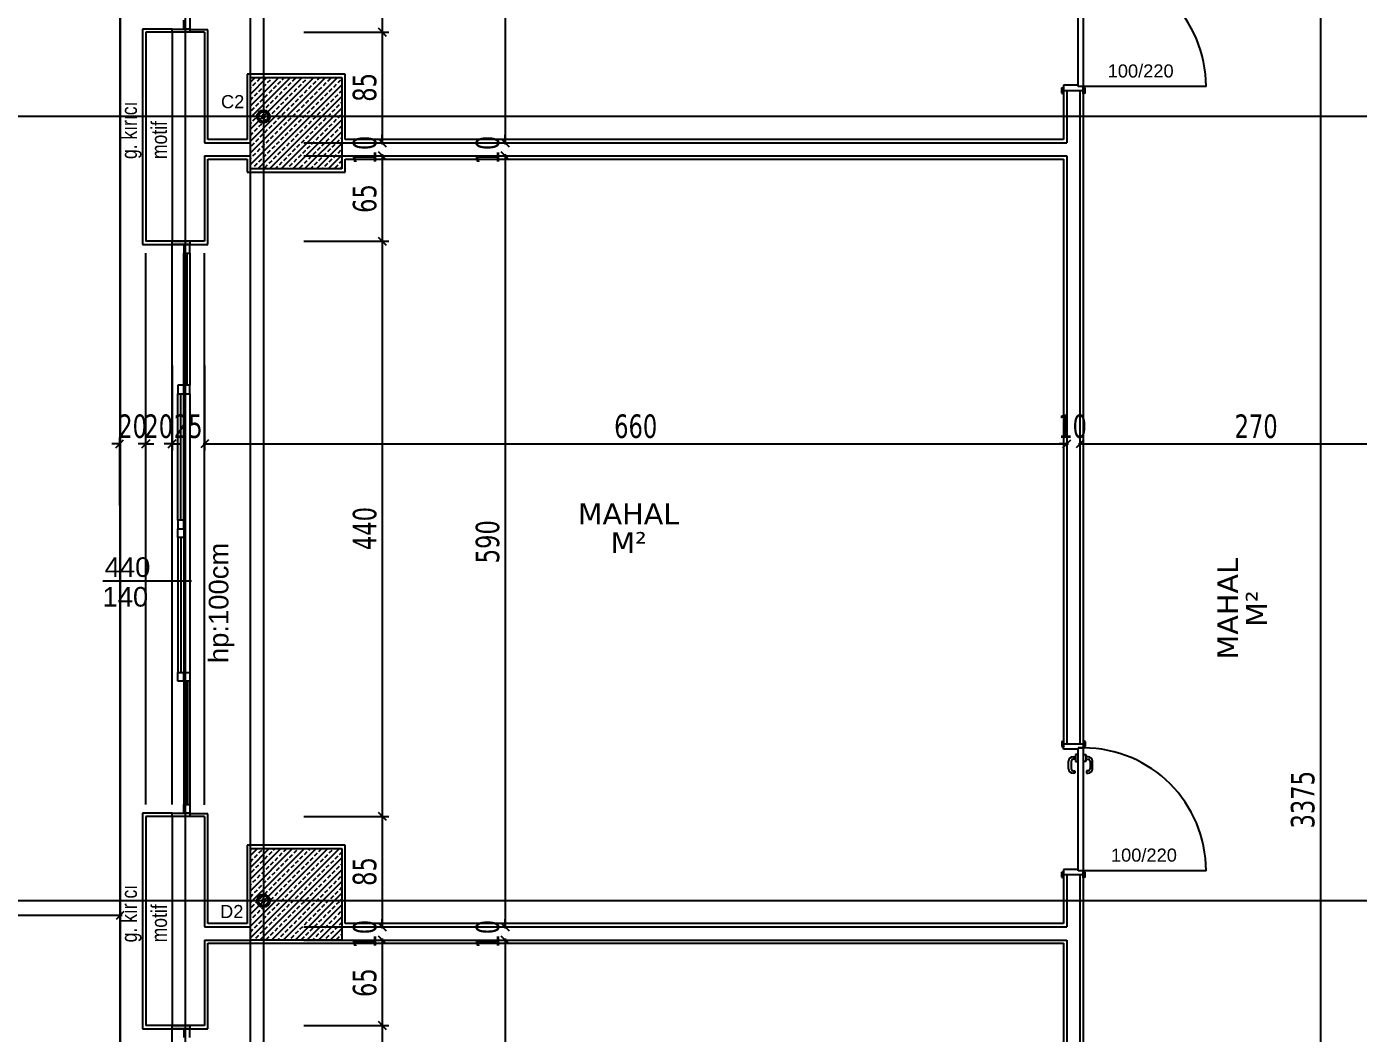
# Model space of a CAD drawing. Header units: millimetres. Extents: x 43168.9 to 43194.6, y -25545.1 to -25543.4.
# Drawn here: x 43176.2296 to 43176.4335, y -25544.2442 to -25544.0901 of the extents above; entities that cross this region are included whole.
import ezdxf
from ezdxf.enums import TextEntityAlignment as Align

# ---------------------------------------------------------------- set-up
doc = ezdxf.new("R2010")
doc.units = ezdxf.units.MM
doc.header["$LTSCALE"] = 200
for name, pattern in [('DASHDOT', [1, 0.5, -0.25, 0, -0.25]), ('DASHDOT2', [0.5, 0.25, -0.125, 0, -0.125]), ('HIDDEN2', [0.1875, 0.125, -0.0625])]:
    doc.linetypes.add(name, pattern=pattern)
for name, color, linetype in [('aks_sgh', 5, 'DASHDOT2'), ('cam_sgh', 1, 'Continuous'), ('dograma_sgh', 43, 'Continuous'), ('duv_sgh', 4, 'Continuous'), ('gor-4_sgh', 17, 'Continuous'), ('izd.tas.alt_sgh', 214, 'HIDDEN2'), ('kolon-b.a_sgh', 6, 'Continuous'), ('olcu-uyg_sgh', 193, 'Continuous'), ('olcuic_sgh', 183, 'Continuous'), ('poz_sgh', 12, 'Continuous'), ('siva_sgh', 145, 'Continuous'), ('tarama-betonarme_sgh', 223, 'Continuous'), ('yapi-yaklasma_sgh', 41, 'DASHDOT'), ('yazi-merdi_sgh', 9, 'Continuous')]:
    doc.layers.add(name, color=color, linetype=linetype)
doc.styles.add('1-200', font='arial.ttf', dxfattribs={"height": 60})
doc.styles.add('dim', font='VERDANA.TTF', dxfattribs={"width": 0.7})
doc.styles.add('text1', font='VERDANA.TTF')
doc.styles.add('text2', font='arial.ttf')

msp = doc.modelspace()

# ---------------------------------------------------------------- hatches: boundary and pattern name
h = msp.add_hatch(color=256)
edge = h.paths.add_edge_path()
edge.add_arc((43176.26588, -25544.10392), 0.001, 0, 360)
edge = h.paths.add_edge_path(flags=16)
edge.add_arc((43176.26588, -25544.10392), 0.00075, 0, 360)
h = msp.add_hatch(color=256)
edge = h.paths.add_edge_path()
edge.add_arc((43176.26588, -25544.22392), 0.001, 0, 360)
edge = h.paths.add_edge_path(flags=16)
edge.add_arc((43176.26588, -25544.22392), 0.00075, 0, 360)

# ---------------------------------------------------------------- linework, layer by layer
at = {"color": 0, "linetype": 'ByBlock', "lineweight": -2}
for p, q in [((43176.28347, -25544.0904), (43176.28467, -25544.0916)), ((43176.28467, -25544.0916), (43176.28347, -25544.0904)), ((43176.26608, -25544.10372), (43176.26568, -25544.10372)), ((43176.26568, -25544.10372), (43176.26568, -25544.10412)), ((43176.26568, -25544.10412), (43176.26608, -25544.10412)), ((43176.26595, -25544.10385), (43176.26581, -25544.10399)), ((43176.26595, -25544.10399), (43176.26581, -25544.10385)), ((43176.26608, -25544.10412), (43176.26608, -25544.10372)), ((43176.28347, -25544.10732), (43176.28467, -25544.10852)), ((43176.28347, -25544.10732), (43176.28467, -25544.10852)), ((43176.30228, -25544.10732), (43176.30348, -25544.10852)), ((43176.30228, -25544.10732), (43176.30348, -25544.10852)), ((43176.28467, -25544.11052), (43176.28347, -25544.10932)), ((43176.28467, -25544.11052), (43176.28347, -25544.10932)), ((43176.30348, -25544.11052), (43176.30228, -25544.10932)), ((43176.30348, -25544.11052), (43176.30228, -25544.10932)), ((43176.28347, -25544.1224), (43176.28467, -25544.1236)), ((43176.28467, -25544.1236), (43176.28347, -25544.1224)), ((43176.24328, -25544.1546), (43176.24448, -25544.1534)), ((43176.24848, -25544.1534), (43176.24728, -25544.1546)), ((43176.24728, -25544.1546), (43176.24848, -25544.1534)), ((43176.25248, -25544.1534), (43176.25128, -25544.1546)), ((43176.25128, -25544.1546), (43176.25248, -25544.1534)), ((43176.25748, -25544.1534), (43176.25628, -25544.1546)), ((43176.25748, -25544.1534), (43176.25628, -25544.1546)), ((43176.38828, -25544.1546), (43176.38948, -25544.1534)), ((43176.38828, -25544.1546), (43176.38948, -25544.1534)), ((43176.39148, -25544.1534), (43176.39028, -25544.1546)), ((43176.39148, -25544.1534), (43176.39028, -25544.1546)), ((43176.28347, -25544.2104), (43176.28467, -25544.2116)), ((43176.28467, -25544.2116), (43176.28347, -25544.2104)), ((43176.26608, -25544.22372), (43176.26568, -25544.22372)), ((43176.26568, -25544.22372), (43176.26568, -25544.22412)), ((43176.26568, -25544.22412), (43176.26608, -25544.22412)), ((43176.26595, -25544.22385), (43176.26581, -25544.22399)), ((43176.26595, -25544.22399), (43176.26581, -25544.22385)), ((43176.26608, -25544.22412), (43176.26608, -25544.22372)), ((43176.24338, -25544.22671), (43176.24458, -25544.22551)), ((43176.24338, -25544.22671), (43176.24458, -25544.22551)), ((43176.28347, -25544.22732), (43176.28467, -25544.22852)), ((43176.28347, -25544.22732), (43176.28467, -25544.22852)), ((43176.30228, -25544.22732), (43176.30348, -25544.22852)), ((43176.30228, -25544.22732), (43176.30348, -25544.22852)), ((43176.28467, -25544.23052), (43176.28347, -25544.22932)), ((43176.28467, -25544.23052), (43176.28347, -25544.22932)), ((43176.30348, -25544.23052), (43176.30228, -25544.22932)), ((43176.30348, -25544.23052), (43176.30228, -25544.22932)), ((43176.28347, -25544.2424), (43176.28467, -25544.2436)), ((43176.28467, -25544.2436), (43176.28347, -25544.2424))]:
    msp.add_line(p, q, dxfattribs=at)
at = {"color": 0, "linetype": 'Continuous', "lineweight": -2}
for centre, radius in [((43176.26588, -25544.10392), 0.001), ((43176.26588, -25544.10392), 0.00075), ((43176.26588, -25544.22392), 0.001), ((43176.26588, -25544.22392), 0.00075)]:
    msp.add_circle(centre, radius, dxfattribs=at)
at = {"layer": 'aks_sgh'}
for p, q in [((43176.25388, -25543.74092), (43176.25388, -25544.60992)), ((43176.26588, -25543.74092), (43176.26588, -25544.60992)), ((43176.98688, -25544.10392), (43176.18488, -25544.10392)), ((43176.98688, -25544.22392), (43176.18488, -25544.22392))]:
    msp.add_line(p, q, dxfattribs=at)
at = {"layer": 'cam_sgh'}
for p, q in [((43176.25419, -25544.145), (43176.25419, -25544.12482)), ((43176.25321, -25544.16567), (43176.25321, -25544.14633)), ((43176.25321, -25544.16833), (43176.25321, -25544.189)), ((43176.25419, -25544.19033), (43176.25419, -25544.20918))]:
    msp.add_line(p, q, dxfattribs=at)
at = {"layer": 'dograma_sgh'}
for p, q in [((43176.39058, -25544.09932), (43176.39058, -25544.08052)), ((43176.39138, -25544.08052), (43176.39138, -25544.09932)), ((43176.25188, -25544.091), (43176.25188, -25544.09051)), ((43176.25188, -25544.09051), (43176.25461, -25544.09051)), ((43176.2537, -25544.09051), (43176.2537, -25544.08918)), ((43176.25461, -25544.09051), (43176.2537, -25544.09051)), ((43176.25461, -25544.08918), (43176.25461, -25544.09051)), ((43176.25461, -25544.09051), (43176.25461, -25544.091)), ((43176.25461, -25544.091), (43176.25188, -25544.091)), ((43176.38808, -25544.09952), (43176.38838, -25544.09942)), ((43176.38808, -25544.10032), (43176.38808, -25544.09952)), ((43176.38808, -25544.10032), (43176.38838, -25544.10042)), ((43176.39058, -25544.09912), (43176.38838, -25544.09912)), ((43176.38838, -25544.09912), (43176.38838, -25544.09992)), ((43176.38838, -25544.10042), (43176.38838, -25544.09942)), ((43176.38838, -25544.09992), (43176.39138, -25544.09992)), ((43176.39058, -25544.09932), (43176.39058, -25544.09912)), ((43176.39138, -25544.09932), (43176.39058, -25544.09932)), ((43176.39108, -25544.09932), (43176.39058, -25544.09932)), ((43176.39138, -25544.09932), (43176.39108, -25544.09932)), ((43176.39138, -25544.09992), (43176.39138, -25544.09932)), ((43176.39168, -25544.09952), (43176.39138, -25544.09942)), ((43176.39138, -25544.10042), (43176.39138, -25544.09942)), ((43176.39168, -25544.10032), (43176.39138, -25544.10042)), ((43176.39168, -25544.10032), (43176.39168, -25544.09952)), ((43176.25188, -25544.12349), (43176.25188, -25544.123)), ((43176.25188, -25544.123), (43176.25461, -25544.123)), ((43176.25461, -25544.123), (43176.25461, -25544.12349)), ((43176.25461, -25544.12349), (43176.25188, -25544.12349)), ((43176.25461, -25544.12349), (43176.2537, -25544.12349)), ((43176.2537, -25544.12349), (43176.2537, -25544.12482)), ((43176.2537, -25544.12482), (43176.25461, -25544.12482)), ((43176.25461, -25544.12482), (43176.25461, -25544.12349)), ((43176.2537, -25544.145), (43176.25279, -25544.145)), ((43176.25279, -25544.145), (43176.25279, -25544.14633)), ((43176.25461, -25544.145), (43176.2537, -25544.145)), ((43176.2537, -25544.145), (43176.2537, -25544.14633)), ((43176.2537, -25544.14633), (43176.2537, -25544.145)), ((43176.25461, -25544.14633), (43176.25461, -25544.145)), ((43176.25279, -25544.14633), (43176.2537, -25544.14633)), ((43176.2537, -25544.14633), (43176.25461, -25544.14633)), ((43176.2537, -25544.16567), (43176.25279, -25544.16567)), ((43176.25279, -25544.16567), (43176.25279, -25544.167)), ((43176.2537, -25544.167), (43176.2537, -25544.16567)), ((43176.25279, -25544.16833), (43176.25279, -25544.167)), ((43176.25279, -25544.167), (43176.2537, -25544.167)), ((43176.25279, -25544.167), (43176.2537, -25544.167)), ((43176.2537, -25544.167), (43176.2537, -25544.16833)), ((43176.2537, -25544.16833), (43176.25279, -25544.16833)), ((43176.25279, -25544.19033), (43176.25279, -25544.189)), ((43176.25279, -25544.189), (43176.2537, -25544.189)), ((43176.2537, -25544.19033), (43176.25279, -25544.19033)), ((43176.2537, -25544.19033), (43176.2537, -25544.189)), ((43176.2537, -25544.189), (43176.25461, -25544.189)), ((43176.2537, -25544.189), (43176.2537, -25544.19033)), ((43176.25461, -25544.19033), (43176.2537, -25544.19033)), ((43176.25461, -25544.189), (43176.25461, -25544.19033)), ((43176.38808, -25544.19952), (43176.38838, -25544.19942)), ((43176.38808, -25544.19952), (43176.38808, -25544.20032)), ((43176.38808, -25544.20032), (43176.38838, -25544.20042)), ((43176.38838, -25544.19942), (43176.38838, -25544.20042)), ((43176.38838, -25544.19992), (43176.39138, -25544.19992)), ((43176.38838, -25544.20072), (43176.38838, -25544.19992)), ((43176.39058, -25544.20052), (43176.39138, -25544.20052)), ((43176.39058, -25544.21932), (43176.39058, -25544.20052)), ((43176.39108, -25544.20052), (43176.39058, -25544.20052)), ((43176.39058, -25544.20052), (43176.39058, -25544.20072)), ((43176.39138, -25544.20052), (43176.39108, -25544.20052)), ((43176.39168, -25544.19952), (43176.39138, -25544.19942)), ((43176.39138, -25544.19942), (43176.39138, -25544.20042)), ((43176.39138, -25544.19992), (43176.39138, -25544.20052)), ((43176.39168, -25544.20032), (43176.39138, -25544.20042)), ((43176.39138, -25544.20052), (43176.39138, -25544.21932)), ((43176.39168, -25544.19952), (43176.39168, -25544.20032)), ((43176.39058, -25544.20072), (43176.38838, -25544.20072)), ((43176.38914, -25544.20371), (43176.38914, -25544.20257)), ((43176.38954, -25544.20257), (43176.38954, -25544.20371)), ((43176.38984, -25544.20187), (43176.39018, -25544.20187)), ((43176.39018, -25544.20227), (43176.38984, -25544.20227)), ((43176.39058, -25544.20152), (43176.39018, -25544.20152)), ((43176.39018, -25544.20152), (43176.39018, -25544.20262)), ((43176.39018, -25544.20262), (43176.39058, -25544.20262)), ((43176.39138, -25544.20152), (43176.39178, -25544.20152)), ((43176.39178, -25544.20262), (43176.39138, -25544.20262)), ((43176.39178, -25544.20152), (43176.39178, -25544.20262)), ((43176.39212, -25544.20187), (43176.39178, -25544.20187)), ((43176.39178, -25544.20227), (43176.39212, -25544.20227)), ((43176.39242, -25544.20257), (43176.39242, -25544.20371)), ((43176.39282, -25544.20371), (43176.39282, -25544.20257)), ((43176.38984, -25544.20401), (43176.39008, -25544.20401)), ((43176.39008, -25544.20441), (43176.38984, -25544.20441)), ((43176.39008, -25544.20401), (43176.39008, -25544.20441)), ((43176.39212, -25544.20401), (43176.39188, -25544.20401)), ((43176.39188, -25544.20401), (43176.39188, -25544.20441)), ((43176.39188, -25544.20441), (43176.39212, -25544.20441)), ((43176.25188, -25544.211), (43176.25188, -25544.21051)), ((43176.25188, -25544.21051), (43176.25461, -25544.21051)), ((43176.2537, -25544.21051), (43176.2537, -25544.20918)), ((43176.2537, -25544.20918), (43176.25461, -25544.20918)), ((43176.25461, -25544.21051), (43176.2537, -25544.21051)), ((43176.25461, -25544.20918), (43176.25461, -25544.21051)), ((43176.25461, -25544.21051), (43176.25461, -25544.211)), ((43176.25461, -25544.211), (43176.25188, -25544.211)), ((43176.38808, -25544.21952), (43176.38838, -25544.21942)), ((43176.38808, -25544.22032), (43176.38808, -25544.21952)), ((43176.38808, -25544.22032), (43176.38838, -25544.22042)), ((43176.39058, -25544.21912), (43176.38838, -25544.21912)), ((43176.38838, -25544.21912), (43176.38838, -25544.21992)), ((43176.38838, -25544.22042), (43176.38838, -25544.21942)), ((43176.38838, -25544.21992), (43176.39138, -25544.21992)), ((43176.39058, -25544.21932), (43176.39058, -25544.21912)), ((43176.39138, -25544.21932), (43176.39058, -25544.21932)), ((43176.39108, -25544.21932), (43176.39058, -25544.21932)), ((43176.39138, -25544.21932), (43176.39108, -25544.21932)), ((43176.39138, -25544.21992), (43176.39138, -25544.21932)), ((43176.39168, -25544.21952), (43176.39138, -25544.21942)), ((43176.39138, -25544.22042), (43176.39138, -25544.21942)), ((43176.39168, -25544.22032), (43176.39138, -25544.22042)), ((43176.39168, -25544.22032), (43176.39168, -25544.21952)), ((43176.25188, -25544.24349), (43176.25188, -25544.243)), ((43176.25188, -25544.243), (43176.25461, -25544.243)), ((43176.25461, -25544.24349), (43176.25188, -25544.24349)), ((43176.25461, -25544.24349), (43176.2537, -25544.24349)), ((43176.2537, -25544.24349), (43176.2537, -25544.24482)), ((43176.25461, -25544.243), (43176.25461, -25544.24349)), ((43176.25461, -25544.24482), (43176.25461, -25544.24349))]:
    msp.add_line(p, q, dxfattribs=at)
at = {"layer": 'dograma_sgh', "color": 145}
for p, q in [((43176.41018, -25544.09932), (43176.39138, -25544.09932)), ((43176.41018, -25544.21932), (43176.39138, -25544.21932))]:
    msp.add_line(p, q, dxfattribs=at)
for centre in [(43176.39138, -25544.09932), (43176.39138, -25544.21932)]:
    msp.add_arc(centre, 0.0188, 0, 90, dxfattribs=at)
at = {"layer": 'dograma_sgh'}
for centre, radius, start, end in [((43176.38984, -25544.20257), 0.0007, 90, 180), ((43176.38984, -25544.20257), 0.0003, 90, 180), ((43176.39212, -25544.20257), 0.0007, 360, 90), ((43176.39212, -25544.20257), 0.0003, 360, 90), ((43176.38984, -25544.20371), 0.0007, 180, 270), ((43176.38984, -25544.20371), 0.0003, 180, 270), ((43176.39212, -25544.20371), 0.0003, 270, 360), ((43176.39212, -25544.20371), 0.0007, 270, 360)]:
    msp.add_arc(centre, radius, start, end, dxfattribs=at)
at = {"layer": 'duv_sgh'}
for p, q in [((43176.24788, -25544.091), (43176.24788, -25544.123)), ((43176.25688, -25544.091), (43176.24788, -25544.091)), ((43176.25188, -25544.091), (43176.25188, -25544.123)), ((43176.25688, -25544.091), (43176.25688, -25544.10792)), ((43176.38838, -25544.09992), (43176.39138, -25544.09992)), ((43176.38888, -25544.09992), (43176.38888, -25544.10792)), ((43176.39088, -25544.09992), (43176.39088, -25544.19992)), ((43176.25688, -25544.10792), (43176.26388, -25544.10792)), ((43176.27788, -25544.10792), (43176.38888, -25544.10792)), ((43176.25688, -25544.10992), (43176.25688, -25544.123)), ((43176.25688, -25544.10992), (43176.26388, -25544.10992)), ((43176.27788, -25544.10992), (43176.38888, -25544.10992)), ((43176.38888, -25544.10992), (43176.38888, -25544.19992)), ((43176.25688, -25544.123), (43176.24788, -25544.123)), ((43176.38838, -25544.19992), (43176.39138, -25544.19992)), ((43176.24788, -25544.211), (43176.24788, -25544.243)), ((43176.25688, -25544.211), (43176.24788, -25544.211)), ((43176.25188, -25544.211), (43176.25188, -25544.243)), ((43176.25688, -25544.211), (43176.25688, -25544.22792)), ((43176.38838, -25544.21992), (43176.39138, -25544.21992)), ((43176.38888, -25544.21992), (43176.38888, -25544.22792)), ((43176.39088, -25544.21992), (43176.39088, -25544.31992)), ((43176.25688, -25544.22792), (43176.26388, -25544.22792)), ((43176.27788, -25544.22792), (43176.38888, -25544.22792)), ((43176.25688, -25544.22992), (43176.25688, -25544.243)), ((43176.25688, -25544.22992), (43176.26388, -25544.22992)), ((43176.27788, -25544.22992), (43176.38888, -25544.22992)), ((43176.38888, -25544.22992), (43176.38888, -25544.31992)), ((43176.25688, -25544.243), (43176.24788, -25544.243))]:
    msp.add_line(p, q, dxfattribs=at)
at = {"layer": 'gor-4_sgh'}
for p, q in [((43176.24388, -25543.85792), (43176.24388, -25544.47292)), ((43176.25461, -25544.02633), (43176.25461, -25544.09051)), ((43176.24788, -25544.20918), (43176.24788, -25544.12482)), ((43176.25188, -25544.167), (43176.25188, -25544.12335)), ((43176.2537, -25544.145), (43176.2537, -25544.12482)), ((43176.25461, -25544.12482), (43176.25461, -25544.145)), ((43176.25688, -25544.20924), (43176.25688, -25544.12482)), ((43176.25279, -25544.16567), (43176.25279, -25544.14633)), ((43176.2537, -25544.16567), (43176.2537, -25544.14633)), ((43176.25461, -25544.14633), (43176.25461, -25544.21051)), ((43176.25188, -25544.20918), (43176.25188, -25544.167)), ((43176.25279, -25544.16833), (43176.25279, -25544.189)), ((43176.2537, -25544.16833), (43176.2537, -25544.189)), ((43176.2537, -25544.19033), (43176.2537, -25544.20918)), ((43176.25461, -25544.20918), (43176.25461, -25544.19033)), ((43176.25188, -25544.287), (43176.25188, -25544.24335))]:
    msp.add_line(p, q, dxfattribs=at)
at = {"layer": 'izd.tas.alt_sgh'}
msp.add_line((43176.26388, -25544.46492), (43176.26388, -25543.97792), dxfattribs=at)
at = {"layer": 'kolon-b.a_sgh'}
for p, q in [((43176.26388, -25544.09792), (43176.27788, -25544.09792)), ((43176.26388, -25544.11192), (43176.26388, -25544.09792)), ((43176.27788, -25544.09792), (43176.27788, -25544.11192)), ((43176.27788, -25544.11192), (43176.26388, -25544.11192)), ((43176.26388, -25544.21592), (43176.27788, -25544.21592)), ((43176.26388, -25544.22992), (43176.26388, -25544.21592)), ((43176.27788, -25544.21592), (43176.27788, -25544.22992)), ((43176.27788, -25544.22992), (43176.26388, -25544.22992))]:
    msp.add_line(p, q, dxfattribs=at)
at = {"layer": 'olcu-uyg_sgh'}
for p, q in [((43176.24398, -25544.23011), (43176.24398, -25544.22511)), ((43176.24398, -25544.23011), (43176.24398, -25544.22511)), ((43176.18375, -25544.22612), (43176.24423, -25544.22611)), ((43176.18375, -25544.22612), (43176.24423, -25544.22611))]:
    msp.add_line(p, q, dxfattribs=at)
at = {"layer": 'olcuic_sgh'}
for p, q in [((43176.42769, -25543.87067), (43176.42769, -25544.54617)), ((43176.30288, -25543.98967), (43176.30288, -25544.10817)), ((43176.28407, -25544.00275), (43176.28407, -25544.09125)), ((43176.27207, -25544.091), (43176.28507, -25544.091)), ((43176.27207, -25544.091), (43176.28507, -25544.091)), ((43176.28407, -25544.09075), (43176.28407, -25544.10817)), ((43176.28407, -25544.10792), (43176.28407, -25544.10672)), ((43176.30288, -25544.10792), (43176.30288, -25544.10672)), ((43176.27207, -25544.10792), (43176.28507, -25544.10792)), ((43176.27207, -25544.10792), (43176.28507, -25544.10792)), ((43176.29088, -25544.10792), (43176.30388, -25544.10792)), ((43176.29088, -25544.10792), (43176.30388, -25544.10792)), ((43176.27207, -25544.10992), (43176.28507, -25544.10992)), ((43176.27207, -25544.10992), (43176.28507, -25544.10992)), ((43176.28407, -25544.10967), (43176.28407, -25544.12325)), ((43176.28407, -25544.10992), (43176.28407, -25544.11112)), ((43176.29088, -25544.10992), (43176.30388, -25544.10992)), ((43176.29088, -25544.10992), (43176.30388, -25544.10992)), ((43176.30288, -25544.10967), (43176.30288, -25544.22817)), ((43176.30288, -25544.10992), (43176.30288, -25544.11112)), ((43176.27207, -25544.123), (43176.28507, -25544.123)), ((43176.27207, -25544.123), (43176.28507, -25544.123)), ((43176.28407, -25544.12275), (43176.28407, -25544.21125)), ((43176.25188, -25544.142), (43176.25188, -25544.155)), ((43176.25188, -25544.142), (43176.25188, -25544.155)), ((43176.25688, -25544.142), (43176.25688, -25544.155)), ((43176.25688, -25544.142), (43176.25688, -25544.155)), ((43176.38888, -25544.142), (43176.38888, -25544.155)), ((43176.38888, -25544.142), (43176.38888, -25544.155)), ((43176.39088, -25544.142), (43176.39088, -25544.155)), ((43176.39088, -25544.142), (43176.39088, -25544.155)), ((43176.24388, -25544.16342), (43176.24388, -25544.153)), ((43176.24788, -25544.16342), (43176.24788, -25544.153)), ((43176.24788, -25544.16342), (43176.24788, -25544.153)), ((43176.24388, -25544.154), (43176.24268, -25544.154)), ((43176.24788, -25544.154), (43176.24668, -25544.154)), ((43176.24788, -25544.154), (43176.24908, -25544.154)), ((43176.25188, -25544.154), (43176.25068, -25544.154)), ((43176.25188, -25544.154), (43176.25308, -25544.154)), ((43176.25663, -25544.154), (43176.38913, -25544.154)), ((43176.25688, -25544.154), (43176.25808, -25544.154)), ((43176.38888, -25544.154), (43176.38768, -25544.154)), ((43176.39063, -25544.154), (43176.44513, -25544.154)), ((43176.39088, -25544.154), (43176.39208, -25544.154)), ((43176.28407, -25544.21075), (43176.28407, -25544.22817)), ((43176.27207, -25544.211), (43176.28507, -25544.211)), ((43176.27207, -25544.211), (43176.28507, -25544.211)), ((43176.28407, -25544.22792), (43176.28407, -25544.22672)), ((43176.30288, -25544.22792), (43176.30288, -25544.22672)), ((43176.27207, -25544.22792), (43176.28507, -25544.22792)), ((43176.27207, -25544.22792), (43176.28507, -25544.22792)), ((43176.29088, -25544.22792), (43176.30388, -25544.22792)), ((43176.29088, -25544.22792), (43176.30388, -25544.22792)), ((43176.27207, -25544.22992), (43176.28507, -25544.22992)), ((43176.27207, -25544.22992), (43176.28507, -25544.22992)), ((43176.28407, -25544.22967), (43176.28407, -25544.24325)), ((43176.28407, -25544.22992), (43176.28407, -25544.23112)), ((43176.29088, -25544.22992), (43176.30388, -25544.22992)), ((43176.29088, -25544.22992), (43176.30388, -25544.22992)), ((43176.30288, -25544.22967), (43176.30288, -25544.34817)), ((43176.30288, -25544.22992), (43176.30288, -25544.23112)), ((43176.27207, -25544.243), (43176.28507, -25544.243)), ((43176.27207, -25544.243), (43176.28507, -25544.243)), ((43176.28407, -25544.24275), (43176.28407, -25544.33125))]:
    msp.add_line(p, q, dxfattribs=at)
at = {"layer": 'poz_sgh'}
msp.add_line((43176.25489, -25544.17502), (43176.2413, -25544.17502), dxfattribs=at)
at = {"layer": 'siva_sgh'}
for p, q in [((43176.25188, -25544.09051), (43176.24738, -25544.09051)), ((43176.24738, -25544.09051), (43176.24738, -25544.123)), ((43176.25738, -25544.09062), (43176.25461, -25544.09062)), ((43176.25738, -25544.10742), (43176.25738, -25544.09062)), ((43176.27838, -25544.09742), (43176.26338, -25544.09742)), ((43176.26338, -25544.09742), (43176.26338, -25544.10742)), ((43176.27838, -25544.10742), (43176.27838, -25544.09742)), ((43176.38838, -25544.09992), (43176.38838, -25544.10742)), ((43176.39138, -25544.09992), (43176.39138, -25544.19992)), ((43176.26338, -25544.10742), (43176.25738, -25544.10742)), ((43176.38838, -25544.10742), (43176.27838, -25544.10742)), ((43176.25738, -25544.1235), (43176.25738, -25544.11042)), ((43176.25738, -25544.11042), (43176.26338, -25544.11042)), ((43176.26338, -25544.11042), (43176.26338, -25544.11242)), ((43176.27838, -25544.11242), (43176.27838, -25544.11042)), ((43176.27838, -25544.11042), (43176.38838, -25544.11042)), ((43176.38838, -25544.11042), (43176.38838, -25544.19992)), ((43176.26338, -25544.11242), (43176.27838, -25544.11242)), ((43176.24738, -25544.123), (43176.24738, -25544.1235)), ((43176.24738, -25544.1235), (43176.25188, -25544.1235)), ((43176.24938, -25544.1235), (43176.25738, -25544.1235)), ((43176.25188, -25544.21051), (43176.24738, -25544.21051)), ((43176.24738, -25544.21051), (43176.24738, -25544.243)), ((43176.25738, -25544.21062), (43176.25461, -25544.21062)), ((43176.25738, -25544.22742), (43176.25738, -25544.21062)), ((43176.27838, -25544.21542), (43176.26338, -25544.21542)), ((43176.26338, -25544.21542), (43176.26338, -25544.22742)), ((43176.27838, -25544.22742), (43176.27838, -25544.21542)), ((43176.38838, -25544.21992), (43176.38838, -25544.22742)), ((43176.39138, -25544.21992), (43176.39138, -25544.31992)), ((43176.26338, -25544.22742), (43176.25738, -25544.22742)), ((43176.38838, -25544.22742), (43176.27838, -25544.22742)), ((43176.25738, -25544.2435), (43176.25738, -25544.23042)), ((43176.25738, -25544.23042), (43176.26338, -25544.23042)), ((43176.26338, -25544.23042), (43176.26338, -25544.23042)), ((43176.26338, -25544.23042), (43176.27838, -25544.23042)), ((43176.27838, -25544.23042), (43176.27838, -25544.23042)), ((43176.27838, -25544.23042), (43176.38838, -25544.23042)), ((43176.38838, -25544.23042), (43176.38838, -25544.31992)), ((43176.24738, -25544.243), (43176.24738, -25544.2435)), ((43176.24738, -25544.2435), (43176.25188, -25544.2435)), ((43176.24938, -25544.2435), (43176.25738, -25544.2435))]:
    msp.add_line(p, q, dxfattribs=at)
at = {"layer": 'tarama-betonarme_sgh'}
for p, q in [((43176.26388, -25544.09867), (43176.26463, -25544.09792)), ((43176.26388, -25544.10046), (43176.26642, -25544.09792)), ((43176.26388, -25544.10226), (43176.26822, -25544.09792)), ((43176.26388, -25544.10406), (43176.27002, -25544.09792)), ((43176.26388, -25544.10585), (43176.27181, -25544.09792)), ((43176.26388, -25544.10765), (43176.27361, -25544.09792)), ((43176.26388, -25544.10944), (43176.2754, -25544.09792)), ((43176.26388, -25544.11124), (43176.2772, -25544.09792)), ((43176.26428, -25544.09917), (43176.26473, -25544.09872)), ((43176.26495, -25544.09849), (43176.2654, -25544.09804)), ((43176.26652, -25544.09872), (43176.26697, -25544.09827)), ((43176.2672, -25544.09804), (43176.26732, -25544.09792)), ((43176.2681, -25544.09894), (43176.26854, -25544.09849)), ((43176.26877, -25544.09827), (43176.26912, -25544.09792)), ((43176.26967, -25544.09917), (43176.27012, -25544.09872)), ((43176.27034, -25544.09849), (43176.27079, -25544.09804)), ((43176.27191, -25544.09872), (43176.27236, -25544.09827)), ((43176.27259, -25544.09804), (43176.27271, -25544.09792)), ((43176.27348, -25544.09894), (43176.27393, -25544.09849)), ((43176.27416, -25544.09827), (43176.27451, -25544.09792)), ((43176.27505, -25544.09917), (43176.2755, -25544.09872)), ((43176.27573, -25544.09849), (43176.27618, -25544.09804)), ((43176.2773, -25544.09872), (43176.27775, -25544.09827)), ((43176.26388, -25544.09957), (43176.26405, -25544.09939)), ((43176.2645, -25544.10074), (43176.26495, -25544.10029)), ((43176.265, -25544.11192), (43176.27788, -25544.09904)), ((43176.26518, -25544.10006), (43176.26563, -25544.09961)), ((43176.26585, -25544.09939), (43176.2663, -25544.09894)), ((43176.26607, -25544.10096), (43176.26652, -25544.10051)), ((43176.26675, -25544.10029), (43176.2672, -25544.09984)), ((43176.26742, -25544.09961), (43176.26787, -25544.09917)), ((43176.26765, -25544.10119), (43176.2681, -25544.10074)), ((43176.26832, -25544.10051), (43176.26877, -25544.10006)), ((43176.26899, -25544.09984), (43176.26944, -25544.09939)), ((43176.26989, -25544.10074), (43176.27034, -25544.10029)), ((43176.27056, -25544.10006), (43176.27101, -25544.09961)), ((43176.27124, -25544.09939), (43176.27169, -25544.09894)), ((43176.27146, -25544.10096), (43176.27191, -25544.10051)), ((43176.27214, -25544.10029), (43176.27259, -25544.09984)), ((43176.27281, -25544.09961), (43176.27326, -25544.09917)), ((43176.27303, -25544.10119), (43176.27348, -25544.10074)), ((43176.27371, -25544.10051), (43176.27416, -25544.10006)), ((43176.27438, -25544.09984), (43176.27483, -25544.09939)), ((43176.27528, -25544.10074), (43176.27573, -25544.10029)), ((43176.27595, -25544.10006), (43176.2764, -25544.09961)), ((43176.27663, -25544.09939), (43176.27708, -25544.09894)), ((43176.27685, -25544.10096), (43176.2773, -25544.10051)), ((43176.27752, -25544.10029), (43176.27788, -25544.09993)), ((43176.26388, -25544.10136), (43176.26428, -25544.10096)), ((43176.26405, -25544.10298), (43176.2645, -25544.10253)), ((43176.26473, -25544.10231), (43176.26518, -25544.10186)), ((43176.2654, -25544.10164), (43176.26585, -25544.10119)), ((43176.26563, -25544.10321), (43176.26607, -25544.10276)), ((43176.2663, -25544.10253), (43176.26675, -25544.10208)), ((43176.26679, -25544.11192), (43176.27788, -25544.10083)), ((43176.26697, -25544.10186), (43176.26742, -25544.10141)), ((43176.26787, -25544.10276), (43176.26832, -25544.10231)), ((43176.26854, -25544.10208), (43176.26899, -25544.10164)), ((43176.26859, -25544.11192), (43176.27788, -25544.10263)), ((43176.26922, -25544.10141), (43176.26967, -25544.10096)), ((43176.26944, -25544.10298), (43176.26989, -25544.10253)), ((43176.27012, -25544.10231), (43176.27056, -25544.10186)), ((43176.27079, -25544.10164), (43176.27124, -25544.10119)), ((43176.27101, -25544.10321), (43176.27146, -25544.10276)), ((43176.27169, -25544.10253), (43176.27214, -25544.10208)), ((43176.27236, -25544.10186), (43176.27281, -25544.10141)), ((43176.27326, -25544.10276), (43176.27371, -25544.10231)), ((43176.27393, -25544.10208), (43176.27438, -25544.10164)), ((43176.27461, -25544.10141), (43176.27505, -25544.10096)), ((43176.27483, -25544.10298), (43176.27528, -25544.10253)), ((43176.2755, -25544.10231), (43176.27595, -25544.10186)), ((43176.27618, -25544.10164), (43176.27663, -25544.10119)), ((43176.2764, -25544.10321), (43176.27685, -25544.10276)), ((43176.27708, -25544.10253), (43176.27752, -25544.10208)), ((43176.27775, -25544.10186), (43176.27788, -25544.10173)), ((43176.26388, -25544.10495), (43176.26405, -25544.10478)), ((43176.26428, -25544.10455), (43176.26473, -25544.10411)), ((43176.26495, -25544.10388), (43176.2654, -25544.10343)), ((43176.26585, -25544.10478), (43176.2663, -25544.10433)), ((43176.26652, -25544.10411), (43176.26697, -25544.10366)), ((43176.2672, -25544.10343), (43176.26765, -25544.10298)), ((43176.26742, -25544.105), (43176.26787, -25544.10455)), ((43176.2681, -25544.10433), (43176.26854, -25544.10388)), ((43176.26877, -25544.10366), (43176.26922, -25544.10321)), ((43176.26899, -25544.10523), (43176.26944, -25544.10478)), ((43176.26967, -25544.10455), (43176.27012, -25544.10411)), ((43176.27034, -25544.10388), (43176.27079, -25544.10343)), ((43176.27038, -25544.11192), (43176.27788, -25544.10442)), ((43176.27124, -25544.10478), (43176.27169, -25544.10433)), ((43176.27191, -25544.10411), (43176.27236, -25544.10366)), ((43176.27259, -25544.10343), (43176.27303, -25544.10298)), ((43176.27281, -25544.105), (43176.27326, -25544.10455)), ((43176.27348, -25544.10433), (43176.27393, -25544.10388)), ((43176.27416, -25544.10366), (43176.27461, -25544.10321)), ((43176.27438, -25544.10523), (43176.27483, -25544.10478)), ((43176.27505, -25544.10455), (43176.2755, -25544.10411)), ((43176.27573, -25544.10388), (43176.27618, -25544.10343)), ((43176.27663, -25544.10478), (43176.27708, -25544.10433)), ((43176.2773, -25544.10411), (43176.27775, -25544.10366)), ((43176.26388, -25544.10675), (43176.26428, -25544.10635)), ((43176.2645, -25544.10613), (43176.26495, -25544.10568)), ((43176.26518, -25544.10545), (43176.26563, -25544.105)), ((43176.2654, -25544.10702), (43176.26585, -25544.10657)), ((43176.26607, -25544.10635), (43176.26652, -25544.1059)), ((43176.26675, -25544.10568), (43176.2672, -25544.10523)), ((43176.26697, -25544.10725), (43176.26742, -25544.1068)), ((43176.26765, -25544.10657), (43176.2681, -25544.10613)), ((43176.26832, -25544.1059), (43176.26877, -25544.10545)), ((43176.26922, -25544.1068), (43176.26967, -25544.10635)), ((43176.26989, -25544.10613), (43176.27034, -25544.10568)), ((43176.27056, -25544.10545), (43176.27101, -25544.105)), ((43176.27079, -25544.10702), (43176.27124, -25544.10657)), ((43176.27146, -25544.10635), (43176.27191, -25544.1059)), ((43176.27214, -25544.10568), (43176.27259, -25544.10523)), ((43176.27218, -25544.11192), (43176.27788, -25544.10622)), ((43176.27236, -25544.10725), (43176.27281, -25544.1068)), ((43176.27303, -25544.10657), (43176.27348, -25544.10613)), ((43176.27371, -25544.1059), (43176.27416, -25544.10545)), ((43176.27461, -25544.1068), (43176.27505, -25544.10635)), ((43176.27528, -25544.10613), (43176.27573, -25544.10568)), ((43176.27595, -25544.10545), (43176.2764, -25544.105)), ((43176.27618, -25544.10702), (43176.27663, -25544.10657)), ((43176.27685, -25544.10635), (43176.2773, -25544.1059)), ((43176.27752, -25544.10568), (43176.27788, -25544.10532)), ((43176.26405, -25544.10837), (43176.2645, -25544.10792)), ((43176.26473, -25544.1077), (43176.26518, -25544.10725)), ((43176.26495, -25544.10927), (43176.2654, -25544.10882)), ((43176.26563, -25544.1086), (43176.26607, -25544.10815)), ((43176.2663, -25544.10792), (43176.26675, -25544.10747)), ((43176.2672, -25544.10882), (43176.26765, -25544.10837)), ((43176.26787, -25544.10815), (43176.26832, -25544.1077)), ((43176.26854, -25544.10747), (43176.26899, -25544.10702)), ((43176.26877, -25544.10904), (43176.26922, -25544.1086)), ((43176.26944, -25544.10837), (43176.26989, -25544.10792)), ((43176.27012, -25544.1077), (43176.27056, -25544.10725)), ((43176.27034, -25544.10927), (43176.27079, -25544.10882)), ((43176.27101, -25544.1086), (43176.27146, -25544.10815)), ((43176.27169, -25544.10792), (43176.27214, -25544.10747)), ((43176.27259, -25544.10882), (43176.27303, -25544.10837)), ((43176.27326, -25544.10815), (43176.27371, -25544.1077)), ((43176.27393, -25544.10747), (43176.27438, -25544.10702)), ((43176.27398, -25544.11192), (43176.27788, -25544.10802)), ((43176.27416, -25544.10904), (43176.27461, -25544.1086)), ((43176.27483, -25544.10837), (43176.27528, -25544.10792)), ((43176.2755, -25544.1077), (43176.27595, -25544.10725)), ((43176.27573, -25544.10927), (43176.27618, -25544.10882)), ((43176.2764, -25544.1086), (43176.27685, -25544.10815)), ((43176.27708, -25544.10792), (43176.27752, -25544.10747)), ((43176.27775, -25544.10725), (43176.27788, -25544.10712)), ((43176.26388, -25544.11034), (43176.26405, -25544.11017)), ((43176.26428, -25544.10994), (43176.26473, -25544.10949)), ((43176.26518, -25544.11084), (43176.26563, -25544.11039)), ((43176.26585, -25544.11017), (43176.2663, -25544.10972)), ((43176.26652, -25544.10949), (43176.26697, -25544.10904)), ((43176.26675, -25544.11106), (43176.2672, -25544.11062)), ((43176.26742, -25544.11039), (43176.26787, -25544.10994)), ((43176.2681, -25544.10972), (43176.26854, -25544.10927)), ((43176.26832, -25544.11129), (43176.26877, -25544.11084)), ((43176.26899, -25544.11062), (43176.26944, -25544.11017)), ((43176.26967, -25544.10994), (43176.27012, -25544.10949)), ((43176.27056, -25544.11084), (43176.27101, -25544.11039)), ((43176.27124, -25544.11017), (43176.27169, -25544.10972)), ((43176.27191, -25544.10949), (43176.27236, -25544.10904)), ((43176.27214, -25544.11106), (43176.27259, -25544.11062)), ((43176.27281, -25544.11039), (43176.27326, -25544.10994)), ((43176.27348, -25544.10972), (43176.27393, -25544.10927)), ((43176.27371, -25544.11129), (43176.27416, -25544.11084)), ((43176.27438, -25544.11062), (43176.27483, -25544.11017)), ((43176.27505, -25544.10994), (43176.2755, -25544.10949)), ((43176.27577, -25544.11192), (43176.27788, -25544.10981)), ((43176.27595, -25544.11084), (43176.2764, -25544.11039)), ((43176.27663, -25544.11017), (43176.27708, -25544.10972)), ((43176.2773, -25544.10949), (43176.27775, -25544.10904)), ((43176.27752, -25544.11106), (43176.27788, -25544.11071)), ((43176.2641, -25544.11192), (43176.26428, -25544.11174)), ((43176.2645, -25544.11151), (43176.26495, -25544.11106)), ((43176.26607, -25544.11174), (43176.26652, -25544.11129)), ((43176.26769, -25544.11192), (43176.2681, -25544.11151)), ((43176.26949, -25544.11192), (43176.26967, -25544.11174)), ((43176.26989, -25544.11151), (43176.27034, -25544.11106)), ((43176.27146, -25544.11174), (43176.27191, -25544.11129)), ((43176.27308, -25544.11192), (43176.27348, -25544.11151)), ((43176.27487, -25544.11192), (43176.27505, -25544.11174)), ((43176.27528, -25544.11151), (43176.27573, -25544.11106)), ((43176.27685, -25544.11174), (43176.2773, -25544.11129)), ((43176.27757, -25544.11192), (43176.27788, -25544.11161)), ((43176.26388, -25544.217), (43176.26496, -25544.21592)), ((43176.26388, -25544.2188), (43176.26676, -25544.21592)), ((43176.26388, -25544.2206), (43176.26855, -25544.21592)), ((43176.26388, -25544.22239), (43176.27035, -25544.21592)), ((43176.26388, -25544.22419), (43176.27215, -25544.21592)), ((43176.26388, -25544.22598), (43176.27394, -25544.21592)), ((43176.26388, -25544.22778), (43176.27574, -25544.21592)), ((43176.26388, -25544.22958), (43176.27753, -25544.21592)), ((43176.26388, -25544.2161), (43176.26405, -25544.21593)), ((43176.2645, -25544.21728), (43176.26495, -25544.21683)), ((43176.26518, -25544.2166), (43176.26563, -25544.21615)), ((43176.26585, -25544.21593), (43176.26586, -25544.21592)), ((43176.26675, -25544.21683), (43176.2672, -25544.21638)), ((43176.26742, -25544.21615), (43176.26766, -25544.21592)), ((43176.26832, -25544.21705), (43176.26877, -25544.2166)), ((43176.26899, -25544.21638), (43176.26944, -25544.21593)), ((43176.26989, -25544.21728), (43176.27034, -25544.21683)), ((43176.27056, -25544.2166), (43176.27101, -25544.21615)), ((43176.27124, -25544.21593), (43176.27125, -25544.21592)), ((43176.27214, -25544.21683), (43176.27259, -25544.21638)), ((43176.27281, -25544.21615), (43176.27304, -25544.21592)), ((43176.27371, -25544.21705), (43176.27416, -25544.2166)), ((43176.27438, -25544.21638), (43176.27483, -25544.21593)), ((43176.27528, -25544.21728), (43176.27573, -25544.21683)), ((43176.27595, -25544.2166), (43176.2764, -25544.21615)), ((43176.27663, -25544.21593), (43176.27664, -25544.21592)), ((43176.27752, -25544.21683), (43176.27788, -25544.21647)), ((43176.26388, -25544.2179), (43176.26428, -25544.2175)), ((43176.26473, -25544.21885), (43176.26518, -25544.2184)), ((43176.26533, -25544.22992), (43176.27788, -25544.21737)), ((43176.2654, -25544.21817), (43176.26585, -25544.21773)), ((43176.26607, -25544.2175), (43176.26652, -25544.21705)), ((43176.2663, -25544.21907), (43176.26675, -25544.21862)), ((43176.26697, -25544.2184), (43176.26742, -25544.21795)), ((43176.26765, -25544.21773), (43176.2681, -25544.21728)), ((43176.26787, -25544.2193), (43176.26832, -25544.21885)), ((43176.26854, -25544.21862), (43176.26899, -25544.21817)), ((43176.26922, -25544.21795), (43176.26967, -25544.2175)), ((43176.27012, -25544.21885), (43176.27056, -25544.2184)), ((43176.27079, -25544.21817), (43176.27124, -25544.21773)), ((43176.27146, -25544.2175), (43176.27191, -25544.21705)), ((43176.27169, -25544.21907), (43176.27214, -25544.21862)), ((43176.27236, -25544.2184), (43176.27281, -25544.21795)), ((43176.27303, -25544.21773), (43176.27348, -25544.21728)), ((43176.27326, -25544.2193), (43176.27371, -25544.21885)), ((43176.27393, -25544.21862), (43176.27438, -25544.21817)), ((43176.27461, -25544.21795), (43176.27505, -25544.2175)), ((43176.2755, -25544.21885), (43176.27595, -25544.2184)), ((43176.27618, -25544.21817), (43176.27663, -25544.21773)), ((43176.27685, -25544.2175), (43176.2773, -25544.21705)), ((43176.27708, -25544.21907), (43176.27752, -25544.21862)), ((43176.27775, -25544.2184), (43176.27788, -25544.21827)), ((43176.26405, -25544.21952), (43176.2645, -25544.21907)), ((43176.26428, -25544.22109), (43176.26473, -25544.22064)), ((43176.26495, -25544.22042), (43176.2654, -25544.21997)), ((43176.26563, -25544.21975), (43176.26607, -25544.2193)), ((43176.26585, -25544.22132), (43176.2663, -25544.22087)), ((43176.26652, -25544.22064), (43176.26697, -25544.2202)), ((43176.26713, -25544.22992), (43176.27788, -25544.21917)), ((43176.2672, -25544.21997), (43176.26765, -25544.21952)), ((43176.2681, -25544.22087), (43176.26854, -25544.22042)), ((43176.26877, -25544.2202), (43176.26922, -25544.21975)), ((43176.26892, -25544.22992), (43176.27788, -25544.22096)), ((43176.26944, -25544.21952), (43176.26989, -25544.21907)), ((43176.26967, -25544.22109), (43176.27012, -25544.22064)), ((43176.27034, -25544.22042), (43176.27079, -25544.21997)), ((43176.27101, -25544.21975), (43176.27146, -25544.2193)), ((43176.27124, -25544.22132), (43176.27169, -25544.22087)), ((43176.27191, -25544.22064), (43176.27236, -25544.2202)), ((43176.27259, -25544.21997), (43176.27303, -25544.21952)), ((43176.27348, -25544.22087), (43176.27393, -25544.22042)), ((43176.27416, -25544.2202), (43176.27461, -25544.21975)), ((43176.27483, -25544.21952), (43176.27528, -25544.21907)), ((43176.27505, -25544.22109), (43176.2755, -25544.22064)), ((43176.27573, -25544.22042), (43176.27618, -25544.21997)), ((43176.2764, -25544.21975), (43176.27685, -25544.2193)), ((43176.27663, -25544.22132), (43176.27708, -25544.22087)), ((43176.2773, -25544.22064), (43176.27775, -25544.2202)), ((43176.26388, -25544.22149), (43176.26405, -25544.22132)), ((43176.26388, -25544.22329), (43176.26428, -25544.22289)), ((43176.2645, -25544.22266), (43176.26495, -25544.22222)), ((43176.26518, -25544.22199), (43176.26563, -25544.22154)), ((43176.26607, -25544.22289), (43176.26652, -25544.22244)), ((43176.26675, -25544.22222), (43176.2672, -25544.22177)), ((43176.26742, -25544.22154), (43176.26787, -25544.22109)), ((43176.26765, -25544.22311), (43176.2681, -25544.22266)), ((43176.26832, -25544.22244), (43176.26877, -25544.22199)), ((43176.26899, -25544.22177), (43176.26944, -25544.22132)), ((43176.26922, -25544.22334), (43176.26967, -25544.22289)), ((43176.26989, -25544.22266), (43176.27034, -25544.22222)), ((43176.27056, -25544.22199), (43176.27101, -25544.22154)), ((43176.27072, -25544.22992), (43176.27788, -25544.22276)), ((43176.27146, -25544.22289), (43176.27191, -25544.22244)), ((43176.27214, -25544.22222), (43176.27259, -25544.22177)), ((43176.27281, -25544.22154), (43176.27326, -25544.22109)), ((43176.27303, -25544.22311), (43176.27348, -25544.22266)), ((43176.27371, -25544.22244), (43176.27416, -25544.22199)), ((43176.27438, -25544.22177), (43176.27483, -25544.22132)), ((43176.27461, -25544.22334), (43176.27505, -25544.22289)), ((43176.27528, -25544.22266), (43176.27573, -25544.22222)), ((43176.27595, -25544.22199), (43176.2764, -25544.22154)), ((43176.27685, -25544.22289), (43176.2773, -25544.22244)), ((43176.27752, -25544.22222), (43176.27788, -25544.22186)), ((43176.26405, -25544.22491), (43176.2645, -25544.22446)), ((43176.26473, -25544.22424), (43176.26518, -25544.22379)), ((43176.2654, -25544.22356), (43176.26585, -25544.22311)), ((43176.26563, -25544.22513), (43176.26607, -25544.22469)), ((43176.2663, -25544.22446), (43176.26675, -25544.22401)), ((43176.26697, -25544.22379), (43176.26742, -25544.22334)), ((43176.2672, -25544.22536), (43176.26765, -25544.22491)), ((43176.26787, -25544.22469), (43176.26832, -25544.22424)), ((43176.26854, -25544.22401), (43176.26899, -25544.22356)), ((43176.26877, -25544.22558), (43176.26922, -25544.22513)), ((43176.26944, -25544.22491), (43176.26989, -25544.22446)), ((43176.27012, -25544.22424), (43176.27056, -25544.22379)), ((43176.27079, -25544.22356), (43176.27124, -25544.22311)), ((43176.27101, -25544.22513), (43176.27146, -25544.22469)), ((43176.27169, -25544.22446), (43176.27214, -25544.22401)), ((43176.27236, -25544.22379), (43176.27281, -25544.22334)), ((43176.27252, -25544.22992), (43176.27788, -25544.22456)), ((43176.27259, -25544.22536), (43176.27303, -25544.22491)), ((43176.27326, -25544.22469), (43176.27371, -25544.22424)), ((43176.27393, -25544.22401), (43176.27438, -25544.22356)), ((43176.27416, -25544.22558), (43176.27461, -25544.22513)), ((43176.27483, -25544.22491), (43176.27528, -25544.22446)), ((43176.2755, -25544.22424), (43176.27595, -25544.22379)), ((43176.27618, -25544.22356), (43176.27663, -25544.22311)), ((43176.2764, -25544.22513), (43176.27685, -25544.22469)), ((43176.27708, -25544.22446), (43176.27752, -25544.22401)), ((43176.27775, -25544.22379), (43176.27788, -25544.22366)), ((43176.26388, -25544.22688), (43176.26405, -25544.22671)), ((43176.26428, -25544.22648), (43176.26473, -25544.22603)), ((43176.26495, -25544.22581), (43176.2654, -25544.22536)), ((43176.26518, -25544.22738), (43176.26563, -25544.22693)), ((43176.26585, -25544.22671), (43176.2663, -25544.22626)), ((43176.26652, -25544.22603), (43176.26697, -25544.22558)), ((43176.26675, -25544.2276), (43176.2672, -25544.22716)), ((43176.26742, -25544.22693), (43176.26787, -25544.22648)), ((43176.2681, -25544.22626), (43176.26854, -25544.22581)), ((43176.26899, -25544.22716), (43176.26944, -25544.22671)), ((43176.26967, -25544.22648), (43176.27012, -25544.22603)), ((43176.27034, -25544.22581), (43176.27079, -25544.22536)), ((43176.27056, -25544.22738), (43176.27101, -25544.22693)), ((43176.27124, -25544.22671), (43176.27169, -25544.22626)), ((43176.27191, -25544.22603), (43176.27236, -25544.22558)), ((43176.27214, -25544.2276), (43176.27259, -25544.22716)), ((43176.27281, -25544.22693), (43176.27326, -25544.22648)), ((43176.27348, -25544.22626), (43176.27393, -25544.22581)), ((43176.27431, -25544.22992), (43176.27788, -25544.22635)), ((43176.27438, -25544.22716), (43176.27483, -25544.22671)), ((43176.27505, -25544.22648), (43176.2755, -25544.22603)), ((43176.27573, -25544.22581), (43176.27618, -25544.22536)), ((43176.27595, -25544.22738), (43176.2764, -25544.22693)), ((43176.27663, -25544.22671), (43176.27708, -25544.22626)), ((43176.2773, -25544.22603), (43176.27775, -25544.22558)), ((43176.26388, -25544.22868), (43176.26428, -25544.22828)), ((43176.2645, -25544.22805), (43176.26495, -25544.2276)), ((43176.26473, -25544.22962), (43176.26518, -25544.22918)), ((43176.2654, -25544.22895), (43176.26585, -25544.2285)), ((43176.26607, -25544.22828), (43176.26652, -25544.22783)), ((43176.26697, -25544.22918), (43176.26742, -25544.22873)), ((43176.26765, -25544.2285), (43176.2681, -25544.22805)), ((43176.26832, -25544.22783), (43176.26877, -25544.22738)), ((43176.26854, -25544.2294), (43176.26899, -25544.22895)), ((43176.26922, -25544.22873), (43176.26967, -25544.22828)), ((43176.26989, -25544.22805), (43176.27034, -25544.2276)), ((43176.27012, -25544.22962), (43176.27056, -25544.22918)), ((43176.27079, -25544.22895), (43176.27124, -25544.2285)), ((43176.27146, -25544.22828), (43176.27191, -25544.22783)), ((43176.27236, -25544.22918), (43176.27281, -25544.22873)), ((43176.27303, -25544.2285), (43176.27348, -25544.22805)), ((43176.27371, -25544.22783), (43176.27416, -25544.22738)), ((43176.27393, -25544.2294), (43176.27438, -25544.22895)), ((43176.27461, -25544.22873), (43176.27505, -25544.22828)), ((43176.27528, -25544.22805), (43176.27573, -25544.2276)), ((43176.2755, -25544.22962), (43176.27595, -25544.22918)), ((43176.27611, -25544.22992), (43176.27788, -25544.22815)), ((43176.27618, -25544.22895), (43176.27663, -25544.2285)), ((43176.27685, -25544.22828), (43176.2773, -25544.22783)), ((43176.27752, -25544.2276), (43176.27788, -25544.22725)), ((43176.27775, -25544.22918), (43176.27788, -25544.22905)), ((43176.26443, -25544.22992), (43176.2645, -25544.22985)), ((43176.2663, -25544.22985), (43176.26675, -25544.2294)), ((43176.26803, -25544.22992), (43176.26832, -25544.22962)), ((43176.26982, -25544.22992), (43176.26989, -25544.22985)), ((43176.27169, -25544.22985), (43176.27214, -25544.2294)), ((43176.27341, -25544.22992), (43176.27371, -25544.22962)), ((43176.27521, -25544.22992), (43176.27528, -25544.22985)), ((43176.27708, -25544.22985), (43176.27752, -25544.2294))]:
    msp.add_line(p, q, dxfattribs=at)
at = {"layer": 'yapi-yaklasma_sgh'}
msp.add_line((43176.244, -25544.72615), (43176.244, -25543.79832), dxfattribs=at)
msp.add_line((43176.244, -25544.72615), (43176.244, -25543.79832), dxfattribs=at)

# ---------------------------------------------------------------- texts
at = {"color": 7, "style": 'text1'}
for tag, text, p in [('MAHAL', '', (43176.32177, -25544.1647)), ('M²', 'm²', (43176.32177, -25544.16908))]:
    msp.add_attdef(tag, text=text, height=0.0032, dxfattribs=at).set_placement(p, align=Align.MIDDLE)
for tag, text, p in [('MAHAL', '', (43176.41349, -25544.17922)), ('M²', 'm²', (43176.41787, -25544.17922))]:
    msp.add_attdef(tag, text=text, height=0.0032, rotation=90, dxfattribs=at).set_placement(p, align=Align.MIDDLE)
at = {"layer": 'aks_sgh', "style": '1-200'}
for s, p in [('C2', (43176.25938, -25544.10263)), ('D2', (43176.25924, -25544.22656))]:
    msp.add_text(s, height=0.002, rotation=0, dxfattribs=at).set_placement(p)
at = {"layer": 'olcuic_sgh', "color": 2, "style": 'dim', "width": 0.7}
for s, p in [('85', (43176.28315, -25544.10164)), ('10', (43176.28316, -25544.11124)), ('10', (43176.30197, -25544.11124)), ('65', (43176.28316, -25544.11865)), ('440', (43176.28316, -25544.17025)), ('590', (43176.30197, -25544.17227)), ('3375', (43176.42677, -25544.21285)), ('85', (43176.28315, -25544.22164)), ('10', (43176.28316, -25544.23124)), ('10', (43176.30197, -25544.23124)), ('65', (43176.28316, -25544.23865))]:
    msp.add_text(s, height=0.0036, rotation=90, dxfattribs=at).set_placement(p)
for s, p in [('20', (43176.24365, -25544.15309)), ('20', (43176.24765, -25544.15309)), ('25', (43176.25216, -25544.15309)), ('660', (43176.31957, -25544.15309)), ('10', (43176.38755, -25544.15309)), ('270', (43176.41455, -25544.15309))]:
    msp.add_text(s, height=0.0036, dxfattribs=at).set_placement(p)
at = {"layer": 'poz_sgh', "style": 'text2'}
for s, height, p in [('100/220', 0.002, (43176.40017, -25544.09793)), ('440', 0.003, (43176.24507, -25544.17436)), ('140', 0.003, (43176.24474, -25544.1789)), ('100/220', 0.002, (43176.40067, -25544.21793))]:
    msp.add_text(s, height=height, dxfattribs=at).set_placement(p, align=Align.CENTER)
msp.add_text('hp:100cm', height=0.003, rotation=90, dxfattribs=at).set_placement((43176.26051, -25544.17834), align=Align.CENTER)
at = {"layer": 'yazi-merdi_sgh', "style": 'text2', "width": 0.8}
for s, p in [('g. kırıcı', (43176.24651, -25544.11041)), ('motif', (43176.25111, -25544.11041)), ('g. kırıcı', (43176.24651, -25544.23028)), ('motif', (43176.25111, -25544.23028))]:
    msp.add_text(s, height=0.0024, rotation=90, dxfattribs=at).set_placement(p)

doc.saveas('drawing.dxf')
